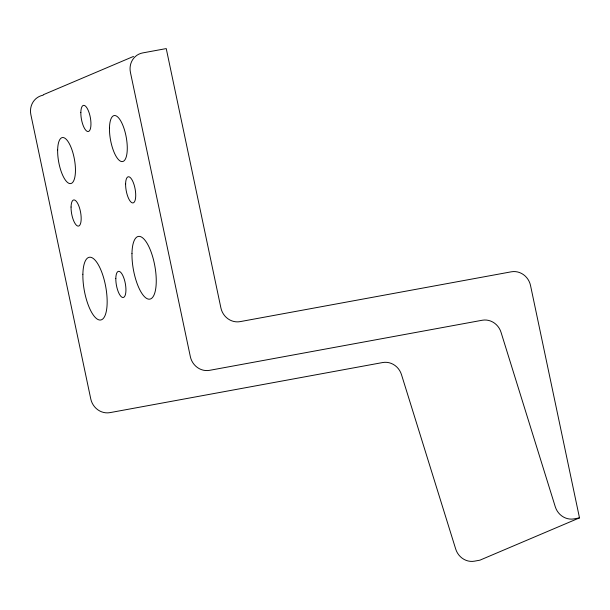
<?xml version="1.0" encoding="UTF-8"?>
<svg xmlns="http://www.w3.org/2000/svg" width="610" height="610" viewBox="0 0 610 610"><rect width="100%" height="100%" fill="white"/><g stroke="black" fill="none" stroke-linecap="round" stroke-linejoin="round"><path stroke-width="0.91" d="M43.272 94.748L133.499 56.425M579.5 517.875L574.079 518.874A17.004 15.936 67 0 1 555.283 506.796L501.039 332.32A17.004 15.936 67 0 0 482.251 320.242L209.55 370.339A17.004 15.936 67 0 1 190.335 356.629L130.433 72.407A17.004 15.936 67 0 1 142.664 52.925L166.24 48.586L220.896 307.92A17.004 15.936 67 0 0 240.111 321.63L511.317 271.808A17.004 15.936 67 0 1 530.532 285.518L579.5 517.875L479.94 560.163L474.511 561.162A17.004 15.936 67 0 1 455.716 549.091L401.479 374.609A17.004 15.936 67 0 0 382.683 362.538L109.991 412.627A17.004 15.936 67 0 1 90.768 398.925L30.874 114.695A17.004 15.936 67 0 1 43.096 95.213M125.607 183.862A13.283 4.529 79.6 0 0 133.003 202.924A13.283 4.529 79.6 0 0 133.384 182.756A13.283 4.529 79.6 0 0 125.607 183.862M115.816 278.435A13.283 4.529 79.6 0 0 123.212 297.497A13.283 4.529 79.6 0 0 123.594 277.329A13.283 4.529 79.6 0 0 115.816 278.435M80.84 112.461A13.283 4.529 79.6 0 0 88.236 131.524A13.283 4.529 79.6 0 0 88.618 111.355A13.283 4.529 79.6 0 0 80.84 112.461M71.057 207.034A13.283 4.529 79.6 0 0 78.454 226.096A13.283 4.529 79.6 0 0 78.835 205.928A13.283 4.529 79.6 0 0 71.057 207.034M109.472 128.024A23.378 7.976 79.6 0 0 122.488 161.574A23.378 7.976 79.6 0 0 123.159 126.079A23.378 7.976 79.6 0 0 109.472 128.024M131.974 253.402A31.888 10.881 79.6 0 0 149.725 299.152A31.888 10.881 79.6 0 0 150.639 250.748A31.888 10.881 79.6 0 0 131.974 253.402M82.876 274.256A31.888 10.881 79.6 0 0 100.627 320.006A31.888 10.881 79.6 0 0 101.542 271.602A31.888 10.881 79.6 0 0 82.876 274.256M57.645 149.915A23.378 7.976 79.6 0 0 70.615 183.595A23.378 7.976 79.6 0 0 71.378 148.207A23.378 7.976 79.6 0 0 57.645 149.915"/></g></svg>
